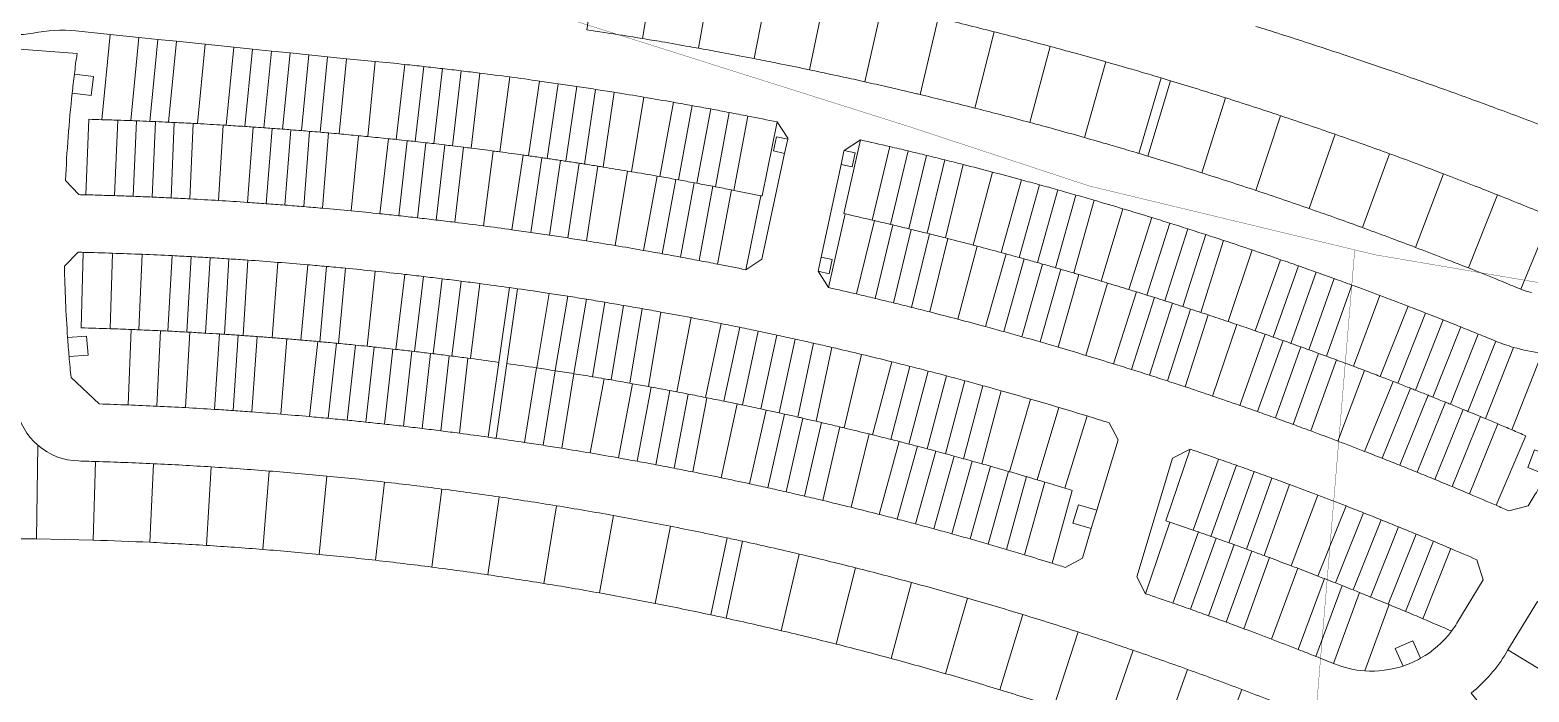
# Model space of a CAD drawing. Header units: centimetres. Extents: x -6122352 to 6876996, y -1694241 to 2592194.
# Drawn here: x -4150355 to -3673755, y -224870 to -14564 of the extents above; entities that cross this region are included whole.
import ezdxf

# ---------------------------------------------------------------- set-up
doc = ezdxf.new("R2010")
doc.units = ezdxf.units.CM
doc.header["$MEASUREMENT"] = 0
for name, color, linetype, lineweight, true_color in [('23585-XR-AR-DAMAC PLOT LIMITS$0$1-End units', 7, 'Continuous', 5, 0xf8991e), ('23585-XR-AR-DAMAC PLOT LIMITS$0$1-Open Space', 7, 'Continuous', 5, 0x90cf5a), ('23585-XR-AR-DAMAC PLOT LIMITS$0$1-Utility', 7, 'Continuous', 5, 0x8db1ff)]:
    doc.layers.add(name, color=color, linetype=linetype, lineweight=lineweight, true_color=true_color)
for name, color, linetype, lineweight in [('23585-XR-AR-DAMAC PLOT LIMITS$0$1-LV3', 231, 'Continuous', 5), ('23585-XR-AR-DAMAC PLOT LIMITS$0$1-Mid units', 41, 'Continuous', 5), ('A-ANNO-TEXT', 3, 'Continuous', 25)]:
    doc.layers.add(name, color=color, linetype=linetype, lineweight=lineweight)
doc.layers.add('23585-XR-AR-DAMAC PLOT LIMITS$0$D-Phase New', color=7, linetype='Continuous', true_color=0x000080)
doc.layers.add('@MI-REF LAYER', color=7, linetype='Continuous')

# ---------------------------------------------------------------- blocks, each defined once
blk = doc.blocks.new('23585-XR-AR-DAMAC PLOT LIMITS')
at = {"layer": '23585-XR-AR-DAMAC PLOT LIMITS$0$1-End units', "color": 251, "true_color": 0x636466}
for points in [[(497397.1, 2769784.86, 0.000978), (497392.71, 2769782.86, 0.000877), (497388.77, 2769781.05), (497378.12, 2769802.95, 0.043048), (497385.61, 2769808.49)], [(497356.32, 2769765.46, 0.001087), (497351.53, 2769763.06, 0.000768), (497348.15, 2769761.35), (497337.28, 2769782.75, -0.001902), (497345.83, 2769787.05)], [(497411.35, 2769764.96, 0.001891), (497403.02, 2769761.18), (497392.71, 2769782.86, -0.000978), (497397.1, 2769784.86, -0.000986), (497401.53, 2769786.86)], [(497348.15, 2769761.35, 0.001172), (497343, 2769758.72, 0.000683), (497340, 2769757.18), (497328.77, 2769778.39, -0.001902), (497337.28, 2769782.75)], [(497318.79, 2769745.95, 0.001257), (497313.34, 2769742.98, 0.000598), (497310.76, 2769741.56), (497299.17, 2769762.58, -0.001902), (497307.56, 2769767.16)], [(497370.51, 2769745.71, 0.001892), (497362.32, 2769741.63), (497351.53, 2769763.06, -0.001087), (497356.32, 2769765.46, -0.000877), (497360.2, 2769767.39)], [(497310.76, 2769741.56, 0.001342), (497304.97, 2769738.35, 0.000513), (497302.76, 2769737.11), (497290.81, 2769757.93, -0.001902), (497299.17, 2769762.58)], [(497362.32, 2769741.63, 0.001892), (497354.17, 2769737.48), (497343, 2769758.72, -0.001172), (497348.15, 2769761.35, -0.000768), (497351.53, 2769763.06)], [(497281.95, 2769725.16, 0.001428), (497275.89, 2769721.58, 0.000427), (497274.08, 2769720.5), (497261.77, 2769741.11, -0.001902), (497270, 2769745.98)], [(497332.92, 2769726.31, 0.001892), (497324.88, 2769721.94), (497313.34, 2769742.98, -0.001257), (497318.79, 2769745.95, -0.000683), (497321.75, 2769747.55)], [(497426.06, 2769746), (497430.56, 2769730.53, -0.024292), (497431.28, 2769727.53, 0.002128), (497422.22, 2769723.45), (497411.82, 2769745.08, -0.001882), (497420, 2769748.78)], [(497274.08, 2769720.5, 0.001513), (497267.68, 2769716.66, 0.000342), (497266.24, 2769715.78), (497253.58, 2769736.17, -0.001902), (497261.77, 2769741.11)], [(497324.88, 2769721.94, 0.001892), (497316.88, 2769717.51), (497304.97, 2769738.35, -0.001342), (497310.76, 2769741.56, -0.000598), (497313.34, 2769742.98)], [(497296.04, 2769705.6, 0.001892), (497288.16, 2769700.95), (497275.89, 2769721.58, -0.001428), (497281.95, 2769725.16, -0.000513), (497284.13, 2769726.44)], [(497389.7, 2769708.01, 0.00148), (497383.52, 2769704.93, 0.00048), (497381.51, 2769703.93), (497370.72, 2769725.36, -0.002012), (497379.3, 2769729.64)], [(497245.85, 2769703.13, 0.001598), (497239.2, 2769698.88), (497238.14, 2769698.2), (497225.13, 2769718.37, -0.001901), (497233.19, 2769723.52)], [(497288.16, 2769700.95, 0.001892), (497280.31, 2769696.25), (497267.68, 2769716.66, -0.001513), (497274.08, 2769720.5, -0.000427), (497275.89, 2769721.58)], [(497381.51, 2769703.93, 0.001575), (497374.96, 2769700.6, 0.000385), (497373.36, 2769699.78), (497362.17, 2769721.02, -0.002012), (497370.72, 2769725.36)], [(497238.14, 2769698.2, 0.001683), (497231.17, 2769693.68), (497230.46, 2769693.21), (497217.11, 2769713.16, -0.001902), (497225.13, 2769718.37)], [(497421.94, 2769698.64, -0.078288), (497413.81, 2769693.04), (497413.49, 2769692.89), (497402.51, 2769714.24, -0.000804), (497405.9, 2769715.86, -0.001285), (497411.33, 2769718.41), (497411.69, 2769718.58)], [(497352.12, 2769688.6), (497345.27, 2769684.87), (497344.09, 2769684.23), (497332.52, 2769705.26, -0.002012), (497340.94, 2769709.84)], [(497402.69, 2769687.65, 0.002002), (497394.49, 2769683.59), (497383.52, 2769704.93, -0.00148), (497389.7, 2769708.01, -0.00048), (497391.71, 2769709)], [(497259.9, 2769683.62, 0.001892), (497252.19, 2769678.7), (497239.2, 2769698.88, -0.001598), (497245.85, 2769703.13, -0.000342), (497247.27, 2769704.03)], [(497394.49, 2769683.59, 0.002056), (497386.1, 2769679.35), (497374.96, 2769700.6, -0.001575), (497381.51, 2769703.93, -0.00048), (497383.52, 2769704.93)], [(497210.52, 2769679.86, 0.001768), (497203.33, 2769674.91), (497202.98, 2769674.67), (497189.29, 2769694.39, -0.001047), (497197.17, 2769699.81)], [(497252.19, 2769678.7, 0.001892), (497244.51, 2769673.72), (497231.17, 2769693.68, -0.001683), (497238.14, 2769698.2), (497239.2, 2769698.88)], [(497314.75, 2769667.54, 0.001434), (497308.99, 2769664.13, 0.000529), (497306.87, 2769662.86), (497294.55, 2769683.46, -0.001963), (497302.59, 2769688.23)], [(497353.7, 2769689.45, 0.000385), (497352.12, 2769688.6), (497345.27, 2769684.87), (497356.81, 2769663.83, -0.002002), (497364.85, 2769668.2)], [(497306.87, 2769662.86, 0.000757), (497303.85, 2769661.05, 0.001207), (497299.03, 2769658.13), (497286.54, 2769678.62, -0.001963), (497294.55, 2769683.46)], [(497167.21, 2769678.69), (497181.31, 2769659.28), (497180.97, 2769659.03, 0.001767), (497173.93, 2769653.87), (497159.49, 2769673.04, -0.001899), (497167.2, 2769678.69)], [(497224.55, 2769660.39), (497211.22, 2769680.34), (497210.52, 2769679.86, 0.001768), (497203.33, 2769674.91), (497217.02, 2769655.19, -0.00282)], [(497299.03, 2769658.13), (497298.72, 2769657.94, 0.001285), (497293.6, 2769654.8, 0.000605), (497291.2, 2769653.31), (497278.24, 2769673.51, -0.002047), (497286.54, 2769678.62)], [(497329.59, 2769648.42, 0.002002), (497321.7, 2769643.77), (497308.99, 2769664.13, -0.001434), (497314.75, 2769667.54, -0.000527), (497316.88, 2769668.79)], [(497154.76, 2769639.43), (497154.09, 2769638.91, 0.001683), (497147.53, 2769633.83), (497132.76, 2769652.75, -0.001902), (497140.32, 2769658.6)], [(497195.08, 2769639.62), (497195.07, 2769639.61, 0.00189), (497187.7, 2769634.21), (497173.25, 2769653.37), (497173.93, 2769653.87, -0.001767), (497180.97, 2769659.03)], [(497147.53, 2769633.83), (497146.53, 2769633.05, 0.001597), (497140.34, 2769628.17), (497125.25, 2769646.84, -0.001902), (497132.76, 2769652.75)], [(497260.9, 2769633.87), (497260.01, 2769633.27, 0.001743), (497253.26, 2769628.74), (497239.78, 2769648.6, -0.002062), (497247.94, 2769654.07)], [(497253.26, 2769628.74, 0.000317), (497252.03, 2769627.92, 0.001286), (497247.07, 2769624.54, 0.000367), (497245.66, 2769623.57), (497231.76, 2769643.14, -0.002035), (497239.78, 2769648.6)], [(497168.54, 2769619.75, 0.001892), (497161.31, 2769614.14), (497146.53, 2769633.05), (497147.53, 2769633.83, -0.001683), (497154.09, 2769638.91)], [(497280.98, 2769618.35, 0.002012), (497273.31, 2769613.29), (497260.01, 2769633.27), (497260.9, 2769633.87, -0.001286), (497265.91, 2769637.17, -0.000605), (497268.27, 2769638.72)], [(497121.67, 2769613.08, 0.000343), (497120.37, 2769612.01, 0.001512), (497114.63, 2769607.23), (497099.23, 2769625.64, -0.001902), (497106.58, 2769631.75)], [(497161.31, 2769614.14, 0.001892), (497154.13, 2769608.48), (497139.01, 2769627.12, -0.000343), (497140.34, 2769628.17, -0.001597), (497146.53, 2769633.05)], [(497273.31, 2769613.29, 0.002006), (497265.69, 2769608.18), (497252.03, 2769627.92, -0.000317), (497253.26, 2769628.74, -0.001743), (497260.01, 2769633.27)], [(497114.63, 2769607.23, 0.000428), (497113.02, 2769605.88, 0.001427), (497107.64, 2769601.33), (497091.92, 2769619.47, -0.001902), (497099.23, 2769625.64)], [(497216.3, 2769602.73, 0.001188), (497211.84, 2769599.44, 0.00079), (497208.87, 2769597.24), (497194.52, 2769616.48, -0.002058), (497202.41, 2769622.31)], [(497135.48, 2769593.36, 0.001892), (497128.46, 2769587.5), (497113.02, 2769605.88, -0.000428), (497114.63, 2769607.23, -0.001512), (497120.37, 2769612.01)], [(497208.87, 2769597.24, 0.000495), (497207.02, 2769595.86, 0.001285), (497202.23, 2769592.25), (497201.5, 2769591.7), (497186.7, 2769610.59, -0.002056), (497194.52, 2769616.48)], [(497245.96, 2769594.52, 0.002006), (497238.49, 2769589.19), (497224.6, 2769608.76, -0.000373), (497226.01, 2769609.78, -0.001285), (497230.9, 2769613.26, -0.000367), (497232.3, 2769614.25)], [(497238.49, 2769589.19, 0.002012), (497231.05, 2769583.79), (497216.67, 2769603, -0.001188), (497221.15, 2769606.27, -0.000913), (497224.6, 2769608.76)], [(497089.51, 2769585.61, 0.000513), (497087.61, 2769583.94, 0.001342), (497082.67, 2769579.53), (497066.64, 2769597.39, -0.001902), (497073.78, 2769603.75)], [(497128.46, 2769587.5, 0.001892), (497121.47, 2769581.59), (497105.71, 2769599.69, -0.000513), (497107.64, 2769601.33, -0.001427), (497113.02, 2769605.88)], [(497082.67, 2769579.53, 0.000598), (497080.48, 2769577.55, 0.001257), (497075.88, 2769573.39), (497059.86, 2769591.25, -0.00182), (497066.64, 2769597.39)], [(497173.14, 2769569.51, 0.002053), (497165.7, 2769563.45), (497165.69, 2769563.47), (497150.48, 2769582.01, -0.002129), (497158.34, 2769588.41), (497173.06, 2769569.6)], [(497211.84, 2769569.41, 0.002002), (497204.59, 2769563.82), (497190.21, 2769583.03, -0.000478), (497191.97, 2769584.4, -0.001285), (497196.72, 2769588.06), (497197.45, 2769588.62)], [(497103.37, 2769565.83, 0.001892), (497096.55, 2769559.73), (497080.48, 2769577.55, -0.000598), (497082.67, 2769579.53, -0.001342), (497087.61, 2769583.94)], [(497163.73, 2769561.83, 0.001943), (497156.76, 2769556.04), (497141.16, 2769574.27, -0.002008), (497148.51, 2769580.39), (497163.72, 2769561.85)], [(497204.59, 2769563.82, 0.002002), (497197.39, 2769558.17), (497182.51, 2769577, -0.001288), (497187.23, 2769580.71, -0.000808), (497190.21, 2769583.03)], [(497096.55, 2769559.73, 0.001892), (497089.78, 2769553.58), (497073.4, 2769571.12, -0.000683), (497075.88, 2769573.39, -0.001257), (497080.48, 2769577.55)], [(497188.02, 2769550.68, 0.002), (497180.93, 2769544.9), (497165.7, 2769563.45, -0.002053), (497173.14, 2769569.51)], [(497049.62, 2769548.76), (497048.95, 2769548.11, 0.001667), (497043.06, 2769542.37), (497026.12, 2769561.24), (497032.96, 2769567.32)], [(497043.06, 2769542.37), (497042.1, 2769541.43, 0.001216), (497037.83, 2769537.21, 0.000368), (497036.54, 2769535.93), (497019.29, 2769555.16), (497026.12, 2769561.24)], [(497178.96, 2769543.28, 0.00201), (497171.89, 2769537.4), (497156.08, 2769555.47), (497156.76, 2769556.04, -0.001943), (497163.73, 2769561.83)], [(497072.24, 2769537.2, 0.001892), (497065.64, 2769530.86), (497048.95, 2769548.11), (497049.62, 2769548.76, -0.001217), (497053.95, 2769552.92, -0.000534), (497055.86, 2769554.74)], [(497138.53, 2769540.43), (497137.86, 2769539.85, 0.001285), (497133.36, 2769535.89, 0.000467), (497131.72, 2769534.44), (497115.79, 2769552.39, -0.001994), (497122.92, 2769558.67)], [(497131.72, 2769534.44, 0.000818), (497128.87, 2769531.9, 0.001152), (497124.87, 2769528.31), (497108.7, 2769546.05, -0.001997), (497115.79, 2769552.39)], [(497028.06, 2769527.42, 0.000845), (497025.14, 2769524.44, 0.001015), (497021.65, 2769520.86), (497003.48, 2769541.1), (497010.32, 2769547.19)], [(497065.64, 2769530.86, 0.001892), (497059.08, 2769524.47), (497042.1, 2769541.43), (497043.06, 2769542.37, -0.001667), (497048.95, 2769548.11)], [(497116, 2769520.23, 0.000963), (497112.7, 2769517.18, 0.001007), (497109.26, 2769513.97), (497092.87, 2769531.5, -0.001995), (497099.83, 2769537.97)], [(497109.26, 2769513.97, 0.001024), (497105.78, 2769510.7, 0.000951), (497102.55, 2769507.65), (497085.84, 2769524.88, -0.002026), (497092.87, 2769531.5)], [(497042.13, 2769507.49, 0.000651), (497039.93, 2769505.23, 0.001241), (497035.75, 2769500.92), (497018.76, 2769517.88, -0.00084), (497021.65, 2769520.86, -0.001015), (497025.14, 2769524.44)], [(497135.77, 2769505.79, 0.002007), (497129.02, 2769499.58), (497112.7, 2769517.18, -0.000963), (497116, 2769520.23, -0.001152), (497119.96, 2769523.86)], [(497129.02, 2769499.58, 0.002003), (497122.33, 2769493.32), (497105.78, 2769510.7, -0.001024), (497109.26, 2769513.97, -0.001007), (497112.7, 2769517.18)], [(497085.32, 2769490.94, 0.000508), (497083.64, 2769489.27, 0.001464), (497078.81, 2769484.44), (497061.79, 2769501.36, -0.002023), (497068.61, 2769508.17)], [(497113.64, 2769485.05, 0.002002), (497107.07, 2769478.67), (497090.29, 2769495.83, -0.001078), (497093.9, 2769499.34, -0.000951), (497097.09, 2769502.43)], [(497078.81, 2769484.44, 0.000538), (497077.04, 2769482.66, 0.001427), (497072.37, 2769477.91), (497055.22, 2769494.7, -0.001965), (497061.79, 2769501.36)], [(497072.37, 2769477.91, 0.001966), (497065.98, 2769471.33), (497048.69, 2769487.98, -0.001966), (497055.22, 2769494.7)], [(497107.07, 2769478.67, 0.002), (497100.56, 2769472.25), (497083.64, 2769489.27, -0.000508), (497085.32, 2769490.94, -0.001285), (497089.6, 2769495.15), (497090.29, 2769495.83)], [(497100.56, 2769472.25, 0.002002), (497094.1, 2769465.78), (497077.04, 2769482.66, -0.000538), (497078.81, 2769484.44, -0.001464), (497083.64, 2769489.27)]]:
    blk.add_lwpolyline(points, format="xyb", close=True, dxfattribs=at)
at = {"layer": '23585-XR-AR-DAMAC PLOT LIMITS$0$1-LV3', "color": 251, "true_color": 0x636466}
for points in [[(497366.07, 2769817.16, -0.008189), (497365.01, 2769816.64, 0.001228), (497359.34, 2769813.97, 0.001793), (497351.09, 2769810.02), (497349.82, 2769809.4), (497338.92, 2769831.9), (497340.21, 2769832.52, -0.003252), (497355.49, 2769839.79)], [(497349.82, 2769809.4, 0.001517), (497342.87, 2769806, 0.001793), (497334.67, 2769801.93), (497333.68, 2769801.43), (497322.46, 2769823.77), (497323.47, 2769824.28, -0.001793), (497331.82, 2769828.43, -0.001517), (497338.92, 2769831.9)], [(497333.68, 2769801.43, 0.001576), (497326.51, 2769797.8, 0.001793), (497318.37, 2769793.61), (497317.66, 2769793.24), (497306.12, 2769815.42), (497306.85, 2769815.8, -0.001793), (497315.14, 2769820.07, -0.001576), (497322.46, 2769823.77)], [(497317.66, 2769793.24, 0.001635), (497310.27, 2769789.37, 0.001793), (497302.19, 2769785.06), (497301.75, 2769784.82), (497289.9, 2769806.83), (497290.35, 2769807.08, -0.001793), (497298.59, 2769811.47, -0.001635), (497306.12, 2769815.42)], [(497301.75, 2769784.82, 0.001693), (497294.15, 2769780.7, 0.001793), (497286.14, 2769776.28), (497285.96, 2769776.18), (497273.8, 2769798.02), (497273.98, 2769798.13, -0.001793), (497282.15, 2769802.63, -0.001693), (497289.9, 2769806.83)], [(497285.96, 2769776.18, 0.001752), (497278.16, 2769771.8, 0.001776), (497270.29, 2769767.31), (497257.82, 2769788.98, -0.001776), (497265.85, 2769793.56, -0.001752), (497273.8, 2769798.02)], [(497270.29, 2769767.31, 0.001811), (497262.3, 2769762.68, 0.001717), (497254.75, 2769758.23), (497241.98, 2769779.72, -0.001717), (497249.68, 2769784.26, -0.001811), (497257.82, 2769788.98)], [(497252.17, 2769756.69, 0.001229), (497246.57, 2769753.32, 0.000588), (497244, 2769751.77, 0.000873), (497236.79, 2769747.35), (497223.69, 2769768.65, -0.000875), (497231, 2769773.12, -0.000592), (497233.64, 2769774.72, -0.001228), (497239.35, 2769778.15)], [(497236.79, 2769747.35), (497236.2, 2769746.99, 0.001793), (497228.43, 2769742.15, 0.0016), (497221.53, 2769737.79), (497208.11, 2769758.89, -0.0016), (497215.15, 2769763.33, -0.001798), (497223.08, 2769768.27), (497223.69, 2769768.65)], [(497221.53, 2769737.79), (497220.7, 2769737.26, 0.001793), (497213, 2769732.32, 0.001541), (497206.41, 2769728.02), (497192.7, 2769748.92, -0.001541), (497199.41, 2769753.3, -0.001793), (497207.26, 2769758.34), (497208.11, 2769758.89)], [(497206.41, 2769728.02), (497205.34, 2769727.32, 0.001793), (497197.71, 2769722.26, 0.001482), (497191.44, 2769718.04), (497177.42, 2769738.74, -0.001482), (497183.82, 2769743.05, -0.001793), (497191.6, 2769748.2), (497192.7, 2769748.92)], [(497473.33, 2769738.52, -0.076887), (497476.1, 2769717.3), (497450.05, 2769718.85, 0.085073), (497448.13, 2769735.64), (497447.82, 2769736.71), (497471.83, 2769743.69)], [(497191.44, 2769718.04, 0.000311), (497190.12, 2769717.15, 0.001793), (497182.57, 2769711.99, 0.000847), (497176.6, 2769707.84), (497162.32, 2769728.36, -0.000849), (497168.37, 2769732.56, -0.001797), (497176.08, 2769737.84, -0.000311), (497177.42, 2769738.74)], [(497176.6, 2769707.84, 0.00022), (497175.05, 2769706.77, 0.001331), (497169.5, 2769702.86, 0.000463), (497167.57, 2769701.49, 0.001365), (497161.91, 2769697.44), (497147.32, 2769717.75, -0.001365), (497153.1, 2769721.87, -0.000463), (497155.06, 2769723.27, -0.001334), (497160.74, 2769727.26, -0.000222), (497162.32, 2769728.36)], [(497161.91, 2769697.44, 0.000429), (497160.13, 2769696.17, 0.001793), (497152.73, 2769690.79, 0.001306), (497147.37, 2769686.84), (497132.49, 2769706.93, -0.001306), (497137.96, 2769710.96, -0.001793), (497145.51, 2769716.44, -0.000428), (497147.32, 2769717.75)], [(497147.37, 2769686.84, 0.000487), (497145.37, 2769685.36, 0.001793), (497138.05, 2769679.87, 0.001248), (497132.97, 2769676.02), (497117.82, 2769695.91, -0.001248), (497122.99, 2769699.83, -0.001793), (497130.46, 2769705.42, -0.000487), (497132.49, 2769706.93)], [(497132.97, 2769676.02, 0.000546), (497130.76, 2769674.33, 0.001793), (497123.52, 2769668.74, 0.001189), (497118.74, 2769665.01), (497103.3, 2769684.68, -0.001189), (497108.17, 2769688.48, -0.001793), (497115.56, 2769694.18, -0.000546), (497117.82, 2769695.91)], [(497118.74, 2769665.01, 0.000605), (497116.31, 2769663.1, 0.001793), (497109.15, 2769657.41, 0.000588), (497106.81, 2769655.53, 0.000542), (497104.66, 2769653.8), (497088.94, 2769673.24, -0.000542), (497091.14, 2769675.01, -0.000588), (497093.53, 2769676.93, -0.001793), (497100.83, 2769682.73, -0.000605), (497103.3, 2769684.68)], [(497427.34, 2769651.52, 0.00409), (497411.21, 2769643.54), (497399.96, 2769665.86, -0.004092), (497416.46, 2769674.01)], [(497411.21, 2769643.54, 0.00409), (497395.2, 2769635.31), (497383.59, 2769657.43, -0.004092), (497399.96, 2769665.86)], [(497395.2, 2769635.31, 0.00409), (497379.33, 2769626.81), (497367.36, 2769648.74, -0.004092), (497383.59, 2769657.43)], [(497379.33, 2769626.81, 0.00409), (497363.61, 2769618.05), (497351.27, 2769639.79, -0.004092), (497367.36, 2769648.74)], [(497363.61, 2769618.05, 0.00409), (497348.03, 2769609.04), (497335.34, 2769630.57, -0.004092), (497351.27, 2769639.79)], [(497348.03, 2769609.04, 0.00409), (497332.6, 2769599.77), (497319.55, 2769621.1, -0.004092), (497335.34, 2769630.57)], [(497332.6, 2769599.77, 0.00409), (497317.32, 2769590.25), (497303.93, 2769611.36, -0.004092), (497319.55, 2769621.1)], [(497317.32, 2769590.25, 0.00409), (497302.2, 2769580.49), (497288.46, 2769601.38, -0.004092), (497303.93, 2769611.36)], [(497302.2, 2769580.49, 0.00409), (497287.24, 2769570.47), (497273.16, 2769591.14, -0.004092), (497288.46, 2769601.38)], [(497287.24, 2769570.47, 0.00409), (497272.45, 2769560.22), (497257.94, 2769580.58, -0.004118), (497273.16, 2769591.14)], [(497268.37, 2769557.33, 0.00409), (497253.79, 2769546.76), (497238.96, 2769566.89, -0.004092), (497253.86, 2769577.69)], [(497253.79, 2769546.76, 0.00409), (497239.39, 2769535.96), (497224.23, 2769555.84, -0.004092), (497238.96, 2769566.89)], [(497239.39, 2769535.96, 0.00409), (497225.17, 2769524.93), (497209.68, 2769544.56, -0.004092), (497224.23, 2769555.84)], [(497225.17, 2769524.93, 0.00409), (497211.13, 2769513.66), (497195.33, 2769533.04, -0.004092), (497209.68, 2769544.56)], [(497211.13, 2769513.66, 0.00409), (497197.28, 2769502.17), (497181.16, 2769521.28, -0.004093), (497195.33, 2769533.04)], [(497197.28, 2769502.17, 0.00409), (497183.62, 2769490.45), (497167.18, 2769509.3, -0.004092), (497181.16, 2769521.28)], [(497183.62, 2769490.45, 0.00409), (497170.15, 2769478.51), (497153.41, 2769497.09, -0.004093), (497167.18, 2769509.3)], [(497170.15, 2769478.51, 0.00409), (497156.88, 2769466.35), (497139.84, 2769484.65, -0.004092), (497153.41, 2769497.09)], [(497156.88, 2769466.35, 0.00409), (497143.8, 2769453.98), (497126.47, 2769471.99, -0.004092), (497139.84, 2769484.65)], [(497143.8, 2769453.98, 0.00409), (497130.94, 2769441.39), (497130.93, 2769441.39), (497113.34, 2769459.08), (497113.31, 2769459.12, -0.004092), (497126.47, 2769471.99)], [(497130.93, 2769441.39, 0.004089), (497118.28, 2769428.6), (497100.36, 2769446.03, -0.004093), (497113.31, 2769459.12), (497113.34, 2769459.08)], [(497118.28, 2769428.6), (497100.36, 2769446.03, 0.001202), (497096.6, 2769442.15, -0.172816), (497084.19, 2769435.97), (497105.83, 2769415.59)]]:
    blk.add_lwpolyline(points, format="xyb", close=True, dxfattribs=at)
blk.add_lwpolyline([(497466.8, 2769760.98), (497471.83, 2769743.69), (497447.82, 2769736.71), (497442.79, 2769753.99)], close=True, dxfattribs=at)
at = {"layer": '23585-XR-AR-DAMAC PLOT LIMITS$0$1-Mid units', "color": 251, "true_color": 0x636466}
for points in [[(497388.77, 2769781.05, 0.000339), (497387.26, 2769780.34), (497386.19, 2769779.85, 0.000638), (497383.33, 2769778.51), (497372.84, 2769800.1, 0.027747), (497378.12, 2769802.95)], [(497383.33, 2769778.51, 0.000339), (497381.82, 2769777.8, 0.000877), (497377.91, 2769775.96), (497367.41, 2769797.54, -0.00118), (497372.78, 2769800.07), (497372.84, 2769800.1)], [(497372.49, 2769773.37, 0.000339), (497370.98, 2769772.65, 0.000877), (497367.09, 2769770.76), (497356.59, 2769792.35, -0.001193), (497362, 2769794.96)], [(497377.91, 2769775.96, 0.000339), (497376.4, 2769775.24, 0.000877), (497372.49, 2769773.37), (497362, 2769794.96, -0.001193), (497367.41, 2769797.54)], [(497361.7, 2769768.13, 0.000339), (497360.2, 2769767.39, 0.000877), (497356.32, 2769765.46), (497345.83, 2769787.05, -0.001193), (497351.2, 2769789.71)], [(497367.09, 2769770.76, 0.000339), (497365.59, 2769770.03, 0.000877), (497361.7, 2769768.13), (497351.2, 2769789.71, -0.001193), (497356.59, 2769792.35)], [(497397.57, 2769758.67, 0.001241), (497392.13, 2769756.13), (497381.82, 2769777.8, -0.000339), (497383.33, 2769778.51, -0.000638), (497386.19, 2769779.85), (497387.26, 2769780.34)], [(497403.02, 2769761.18, 0.001241), (497397.57, 2769758.67), (497387.26, 2769780.34, -0.000339), (497388.77, 2769781.05, -0.000877), (497392.71, 2769782.86)], [(497334.68, 2769754.41, 0.000534), (497332.35, 2769753.19, 0.000683), (497329.37, 2769751.62), (497318.14, 2769772.83, -0.001193), (497323.45, 2769775.62)], [(497340, 2769757.18, 0.000534), (497337.67, 2769755.97, 0.000683), (497334.68, 2769754.41), (497323.45, 2769775.62, -0.001193), (497328.77, 2769778.39)], [(497386.71, 2769753.57, 0.001241), (497381.3, 2769750.98), (497370.98, 2769772.65, -0.000339), (497372.49, 2769773.37, -0.000877), (497376.4, 2769775.24)], [(497392.13, 2769756.13, 0.00124), (497386.71, 2769753.57), (497376.4, 2769775.24, -0.000339), (497377.91, 2769775.96, -0.000877), (497381.82, 2769777.8)], [(497324.07, 2769748.8, 0.000534), (497321.75, 2769747.55, 0.000683), (497318.79, 2769745.95), (497307.56, 2769767.16, -0.001193), (497312.84, 2769770.01)], [(497329.37, 2769751.62, 0.000534), (497327.04, 2769750.38, 0.000683), (497324.07, 2769748.8), (497312.84, 2769770.01, -0.001193), (497318.14, 2769772.83)], [(497375.9, 2769748.36, 0.001241), (497370.51, 2769745.71), (497360.2, 2769767.39, -0.000339), (497361.7, 2769768.13, -0.000877), (497365.59, 2769770.03)], [(497381.3, 2769750.98, 0.001241), (497375.9, 2769748.36), (497365.59, 2769770.03, -0.000339), (497367.09, 2769770.76, -0.000877), (497370.98, 2769772.65)], [(497297.54, 2769734.16, 0.000704), (497294.52, 2769732.45, 0.000513), (497292.33, 2769731.19), (497280.38, 2769752, -0.001193), (497285.59, 2769754.98)], [(497302.76, 2769737.11, 0.000704), (497299.74, 2769735.41, 0.000513), (497297.54, 2769734.16), (497285.59, 2769754.98, -0.001193), (497290.81, 2769757.93)], [(497348.84, 2769734.73, 0.001241), (497343.52, 2769731.95), (497332.35, 2769753.19, -0.000534), (497334.68, 2769754.41, -0.000683), (497337.67, 2769755.97)], [(497354.17, 2769737.48, 0.001241), (497348.84, 2769734.73), (497337.67, 2769755.97, -0.000534), (497340, 2769757.18, -0.000683), (497343, 2769758.72)], [(497292.33, 2769731.19, 0.000704), (497289.32, 2769729.46, 0.000513), (497287.13, 2769728.19), (497275.18, 2769749, -0.001193), (497280.38, 2769752)], [(497338.21, 2769729.14, 0.001241), (497332.92, 2769726.31), (497321.75, 2769747.55, -0.000534), (497324.07, 2769748.8, -0.000683), (497327.04, 2769750.38)], [(497343.52, 2769731.95, 0.00124), (497338.21, 2769729.14), (497327.04, 2769750.38, -0.000534), (497329.37, 2769751.62, -0.000683), (497332.35, 2769753.19)], [(497287.13, 2769728.19, 0.000704), (497284.13, 2769726.44, 0.000513), (497281.95, 2769725.16), (497270, 2769745.98, -0.001193), (497275.18, 2769749)], [(497416.77, 2769720.95, 0.0012), (497411.69, 2769718.58), (497411.33, 2769718.41), (497400.93, 2769740.04, -0.00126), (497406.37, 2769742.58)], [(497422.22, 2769723.45, 0.001286), (497416.77, 2769720.95), (497406.37, 2769742.58, -0.00126), (497411.82, 2769745.08)], [(497266.24, 2769715.78, 0.000874), (497262.56, 2769713.54, 0.000342), (497261.12, 2769712.65), (497248.46, 2769733.05, -0.001193), (497253.58, 2769736.17)], [(497316.88, 2769717.51, 0.001241), (497311.65, 2769714.57), (497299.74, 2769735.41, -0.000704), (497302.76, 2769737.11, -0.000513), (497304.97, 2769738.35)], [(497405.9, 2769715.86, 0.000804), (497402.51, 2769714.24, 0.000481), (497400.49, 2769713.27), (497390.09, 2769734.9, -0.00126), (497395.5, 2769737.48)], [(497411.33, 2769718.41, 0.001285), (497405.9, 2769715.86), (497395.5, 2769737.48, -0.00126), (497400.93, 2769740.04)], [(497261.12, 2769712.65, 0.000874), (497257.45, 2769710.39, 0.000342), (497256.01, 2769709.5), (497243.35, 2769729.9, -0.001193), (497248.46, 2769733.05)], [(497306.43, 2769711.61, 0.00124), (497301.23, 2769708.62), (497289.32, 2769729.46, -0.000704), (497292.33, 2769731.19, -0.000513), (497294.52, 2769732.45)], [(497311.65, 2769714.57, 0.001241), (497306.43, 2769711.61), (497294.52, 2769732.45, -0.000704), (497297.54, 2769734.16, -0.000513), (497299.74, 2769735.41)], [(497395.09, 2769710.65, 0.000683), (497392.23, 2769709.25), (497391.71, 2769709, 0.00048), (497389.7, 2769708.01), (497379.3, 2769729.64, -0.00126), (497384.68, 2769732.28)], [(497400.49, 2769713.27, 0.000683), (497397.62, 2769711.88), (497397.11, 2769711.64, 0.000481), (497395.09, 2769710.65), (497384.68, 2769732.28, -0.00126), (497390.09, 2769734.9)], [(497250.92, 2769706.33, 0.000874), (497247.27, 2769704.03, 0.000342), (497245.85, 2769703.13), (497233.19, 2769723.52, -0.001193), (497238.26, 2769726.72)], [(497256.01, 2769709.5, 0.000874), (497252.35, 2769707.22, 0.000342), (497250.92, 2769706.33), (497238.26, 2769726.72, -0.001193), (497243.35, 2769729.9)], [(497301.23, 2769708.62, 0.001241), (497296.04, 2769705.6), (497284.13, 2769726.44, -0.000704), (497287.13, 2769728.19, -0.000513), (497289.32, 2769729.46)], [(497368.02, 2769697.03, 0.0009), (497364.3, 2769695.08, 0.000385), (497362.71, 2769694.25), (497351.53, 2769715.48, -0.00126), (497356.84, 2769718.26)], [(497373.36, 2769699.78, 0.0009), (497369.62, 2769697.86, 0.000385), (497368.02, 2769697.03), (497356.84, 2769718.26, -0.00126), (497362.17, 2769721.02)], [(497230.46, 2769693.21, 0.001044), (497226.16, 2769690.38), (497225.45, 2769689.91), (497212.1, 2769709.86, -0.001193), (497217.11, 2769713.16)], [(497275.18, 2769693.13, 0.001241), (497270.07, 2769689.98), (497257.45, 2769710.39, -0.000874), (497261.12, 2769712.65, -0.000342), (497262.56, 2769713.54)], [(497280.31, 2769696.25, 0.001241), (497275.18, 2769693.13), (497262.56, 2769713.54, -0.000874), (497266.24, 2769715.78, -0.000342), (497267.68, 2769716.66)], [(497357.41, 2769691.44, 0.0009), (497353.7, 2769689.45, 0.000385), (497352.12, 2769688.6), (497340.94, 2769709.84, -0.00126), (497346.23, 2769712.67)], [(497362.71, 2769694.25, 0.0009), (497358.99, 2769692.28, 0.000385), (497357.41, 2769691.44), (497346.23, 2769712.67, -0.00126), (497351.53, 2769715.48)], [(497413.49, 2769692.89, 0.001313), (497408.08, 2769690.28), (497397.11, 2769711.64), (497397.62, 2769711.88, -0.000683), (497400.49, 2769713.27, -0.000481), (497402.51, 2769714.24)], [(497225.45, 2769689.91, 0.001044), (497221.16, 2769687.06), (497220.46, 2769686.58), (497207.11, 2769706.53, -0.001193), (497212.1, 2769709.86)], [(497264.98, 2769686.81, 0.001241), (497259.9, 2769683.62), (497247.27, 2769704.03, -0.000874), (497250.92, 2769706.33, -0.000342), (497252.35, 2769707.22)], [(497270.07, 2769689.98, 0.001241), (497264.98, 2769686.81), (497252.35, 2769707.22, -0.000874), (497256.01, 2769709.5, -0.000342), (497257.45, 2769710.39)], [(497408.08, 2769690.28, 0.001313), (497402.69, 2769687.65), (497391.71, 2769709), (497392.23, 2769709.25, -0.000683), (497395.09, 2769710.65, -0.000481), (497397.11, 2769711.64)], [(497215.48, 2769683.24, 0.001044), (497211.22, 2769680.34), (497210.52, 2769679.86), (497197.17, 2769699.81, -0.001193), (497202.13, 2769703.18)], [(497220.46, 2769686.58, 0.001044), (497216.18, 2769683.71), (497215.48, 2769683.24), (497202.13, 2769703.18, -0.001193), (497207.11, 2769706.53)], [(497380.77, 2769676.6, 0.001312), (497375.45, 2769673.83), (497364.3, 2769695.08, -0.0009), (497368.02, 2769697.03, -0.000385), (497369.62, 2769697.86)], [(497386.1, 2769679.35, 0.001312), (497380.77, 2769676.6), (497369.62, 2769697.86, -0.0009), (497373.36, 2769699.78, -0.000385), (497374.96, 2769700.6)], [(497244.51, 2769673.72, 0.001241), (497239.49, 2769670.42), (497226.16, 2769690.38, -0.001044), (497230.46, 2769693.21), (497231.17, 2769693.68)], [(497375.45, 2769673.83, 0.001312), (497370.14, 2769671.03), (497358.99, 2769692.28, -0.0009), (497362.71, 2769694.25, -0.000385), (497364.3, 2769695.08)], [(497239.49, 2769670.42, 0.00124), (497234.5, 2769667.1), (497221.16, 2769687.06, -0.001044), (497225.45, 2769689.91), (497226.16, 2769690.38)], [(497370.14, 2769671.03, 0.001313), (497364.85, 2769668.2), (497353.7, 2769689.45, -0.0009), (497357.41, 2769691.44, -0.000385), (497358.99, 2769692.28)], [(497229.52, 2769663.76, 0.001241), (497224.55, 2769660.39), (497211.22, 2769680.34, -0.001044), (497215.48, 2769683.24), (497216.18, 2769683.71)], [(497234.5, 2769667.1, 0.00124), (497229.52, 2769663.76), (497216.18, 2769683.71, -0.001044), (497220.46, 2769686.58), (497221.16, 2769687.06)], [(497169.11, 2769650.3), (497168.43, 2769649.79, 0.001044), (497164.31, 2769646.7), (497149.87, 2769665.87, -0.001193), (497154.67, 2769669.47)], [(497173.93, 2769653.87), (497173.25, 2769653.37, 0.001044), (497169.11, 2769650.3), (497154.67, 2769669.47, -0.001193), (497159.49, 2769673.04)], [(497286.11, 2769650.14, 0.00068), (497283.42, 2769648.44, 0.000605), (497281.04, 2769646.93), (497268.07, 2769667.13, -0.00126), (497273.15, 2769670.33)], [(497291.2, 2769653.31, 0.000681), (497288.5, 2769651.63, 0.000605), (497286.11, 2769650.14), (497273.15, 2769670.33, -0.00126), (497278.24, 2769673.51)], [(497164.31, 2769646.7), (497163.63, 2769646.19, 0.001044), (497159.53, 2769643.08), (497145.09, 2769662.25, -0.001193), (497149.87, 2769665.87)], [(497281.04, 2769646.93, 0.00068), (497278.36, 2769645.23, 0.000605), (497275.98, 2769643.71), (497263.01, 2769663.9, -0.00126), (497268.07, 2769667.13)], [(497159.53, 2769643.08), (497158.85, 2769642.56, 0.001044), (497154.76, 2769639.43), (497140.32, 2769658.6, -0.001193), (497145.09, 2769662.25)], [(497270.94, 2769640.45, 0.000681), (497268.27, 2769638.72, 0.000605), (497265.91, 2769637.17), (497252.95, 2769657.37, -0.00126), (497257.97, 2769660.65)], [(497275.98, 2769643.71, 0.000681), (497273.31, 2769641.99, 0.000605), (497270.94, 2769640.45), (497257.97, 2769660.65, -0.00126), (497263.01, 2769663.9)], [(497316.55, 2769640.68, 0.001313), (497311.42, 2769637.57), (497298.72, 2769657.94), (497299.03, 2769658.13, -0.001207), (497303.85, 2769661.05)], [(497321.7, 2769643.77, 0.001313), (497316.55, 2769640.68), (497303.85, 2769661.05, -0.000757), (497306.87, 2769662.86, -0.000529), (497308.99, 2769664.13)], [(497265.91, 2769637.17, 0.001286), (497260.9, 2769633.87), (497247.94, 2769654.07, -0.00126), (497252.95, 2769657.37)], [(497306.31, 2769634.44, 0.001312), (497301.21, 2769631.27), (497288.5, 2769651.63, -0.000681), (497291.2, 2769653.31, -0.000605), (497293.6, 2769654.8)], [(497311.42, 2769637.57, 0.001312), (497306.31, 2769634.44), (497293.6, 2769654.8, -0.001285), (497298.72, 2769657.94)], [(497187.7, 2769634.21, 0.001241), (497182.89, 2769630.63), (497168.43, 2769649.79), (497169.11, 2769650.3, -0.001044), (497173.25, 2769653.37)], [(497301.21, 2769631.27, 0.001312), (497296.13, 2769628.08), (497283.42, 2769648.44, -0.00068), (497286.11, 2769650.14, -0.000605), (497288.5, 2769651.63)], [(497140.34, 2769628.17, 0.000343), (497139.01, 2769627.12, 0.000874), (497135.64, 2769624.43), (497120.55, 2769643.1, -0.001193), (497125.25, 2769646.84)], [(497178.09, 2769627.03, 0.001241), (497173.31, 2769623.4), (497158.85, 2769642.56), (497159.53, 2769643.08, -0.001044), (497163.63, 2769646.19)], [(497182.89, 2769630.63, 0.00124), (497178.09, 2769627.03), (497163.63, 2769646.19), (497164.31, 2769646.7, -0.001044), (497168.43, 2769649.79)], [(497291.06, 2769624.87, 0.001313), (497286.01, 2769621.62), (497273.31, 2769641.99, -0.000681), (497275.98, 2769643.71, -0.000605), (497278.36, 2769645.23)], [(497296.13, 2769628.08, 0.001312), (497291.06, 2769624.87), (497278.36, 2769645.23, -0.00068), (497281.04, 2769646.93, -0.000605), (497283.42, 2769648.44)], [(497135.64, 2769624.43, 0.000343), (497134.32, 2769623.38, 0.000874), (497130.97, 2769620.67), (497115.88, 2769639.34, -0.001193), (497120.55, 2769643.1)], [(497173.31, 2769623.4, 0.00124), (497168.54, 2769619.75), (497154.09, 2769638.91), (497154.76, 2769639.43, -0.001044), (497158.85, 2769642.56)], [(497245.66, 2769623.57, 0.000918), (497242.13, 2769621.14, 0.000367), (497240.72, 2769620.16), (497226.83, 2769639.73, -0.00126), (497231.76, 2769643.14)], [(497286.01, 2769621.62, 0.001313), (497280.98, 2769618.35), (497268.27, 2769638.72, -0.000681), (497270.94, 2769640.45, -0.000605), (497273.31, 2769641.99)], [(497130.97, 2769620.67, 0.000343), (497129.65, 2769619.61, 0.000874), (497126.31, 2769616.89), (497111.22, 2769635.55, -0.001193), (497115.88, 2769639.34)], [(497235.8, 2769616.72, 0.000918), (497232.3, 2769614.25, 0.000367), (497230.9, 2769613.26), (497217.01, 2769632.84, -0.00126), (497221.91, 2769636.3)], [(497240.72, 2769620.16, 0.000918), (497237.2, 2769617.71, 0.000367), (497235.8, 2769616.72), (497221.91, 2769636.3, -0.00126), (497226.83, 2769639.73)], [(497126.31, 2769616.89, 0.000343), (497125, 2769615.82, 0.000874), (497121.67, 2769613.08), (497106.58, 2769631.75, -0.001193), (497111.22, 2769635.55)], [(497230.9, 2769613.26, 0.001285), (497226.01, 2769609.78), (497212.12, 2769629.35, -0.00126), (497217.01, 2769632.84)], [(497154.13, 2769608.48, 0.00124), (497149.44, 2769604.73), (497134.32, 2769623.38, -0.000343), (497135.64, 2769624.43, -0.000874), (497139.01, 2769627.12)], [(497226.01, 2769609.78, 0.000373), (497224.6, 2769608.76, 0.000913), (497221.15, 2769606.27), (497207.26, 2769625.84, -0.00126), (497212.12, 2769629.35)], [(497265.69, 2769608.18, 0.001312), (497260.73, 2769604.8), (497247.07, 2769624.54, -0.001286), (497252.03, 2769627.92)], [(497149.44, 2769604.73, 0.001241), (497144.77, 2769600.97), (497129.65, 2769619.61, -0.000343), (497130.97, 2769620.67, -0.000874), (497134.32, 2769623.38)], [(497221.15, 2769606.27, 0.001188), (497216.67, 2769603), (497216.3, 2769602.73), (497202.41, 2769622.31, -0.00126), (497207.26, 2769625.84)], [(497260.73, 2769604.8, 0.001312), (497255.79, 2769601.4), (497242.13, 2769621.14, -0.000918), (497245.66, 2769623.57, -0.000367), (497247.07, 2769624.54)], [(497107.64, 2769601.33, 0.000513), (497105.71, 2769599.69, 0.000703), (497103.08, 2769597.44), (497087.36, 2769615.57, -0.001193), (497091.92, 2769619.47)], [(497144.77, 2769600.97, 0.00124), (497140.12, 2769597.18), (497125, 2769615.82, -0.000343), (497126.31, 2769616.89, -0.000874), (497129.65, 2769619.61)], [(497250.86, 2769597.97, 0.001312), (497245.96, 2769594.52), (497232.3, 2769614.25, -0.000918), (497235.8, 2769616.72, -0.000367), (497237.2, 2769617.71)], [(497255.79, 2769601.4, 0.001312), (497250.86, 2769597.97), (497237.2, 2769617.71, -0.000918), (497240.72, 2769620.16, -0.000367), (497242.13, 2769621.14)], [(497103.08, 2769597.44, 0.000513), (497101.16, 2769595.79, 0.000703), (497098.53, 2769593.52), (497082.81, 2769611.65, -0.001193), (497087.36, 2769615.57)], [(497140.12, 2769597.18, 0.001241), (497135.48, 2769593.36), (497120.37, 2769612.01, -0.000343), (497121.67, 2769613.08, -0.000874), (497125, 2769615.82)], [(497094.01, 2769589.58, 0.000513), (497092.11, 2769587.91, 0.000703), (497089.51, 2769585.61), (497073.78, 2769603.75, -0.001193), (497078.29, 2769607.71)], [(497098.53, 2769593.52, 0.000513), (497096.62, 2769591.86, 0.000703), (497094.01, 2769589.58), (497078.29, 2769607.71, -0.001193), (497082.81, 2769611.65)], [(497201.5, 2769591.7, 0.001088), (497197.45, 2769588.62), (497196.72, 2769588.06), (497181.92, 2769606.96, -0.00126), (497186.7, 2769610.59)], [(497191.97, 2769584.4, 0.000478), (497190.21, 2769583.03, 0.000808), (497187.23, 2769580.71), (497172.43, 2769599.61, -0.00126), (497177.17, 2769603.29)], [(497196.72, 2769588.06, 0.001285), (497191.97, 2769584.4), (497177.17, 2769603.29, -0.00126), (497181.92, 2769606.96)], [(497231.05, 2769583.79, 0.001312), (497226.22, 2769580.23), (497211.84, 2769599.44, -0.001188), (497216.3, 2769602.73), (497216.67, 2769603)], [(497121.47, 2769581.59, 0.001241), (497116.92, 2769577.68), (497101.16, 2769595.79, -0.000513), (497103.08, 2769597.44, -0.000703), (497105.71, 2769599.69)], [(497187.23, 2769580.71, 0.001288), (497182.51, 2769577), (497182.5, 2769577.01), (497167.72, 2769595.9, -0.00126), (497172.43, 2769599.61)], [(497226.22, 2769580.23, 0.001312), (497221.41, 2769576.65), (497207.02, 2769595.86, -0.000495), (497208.87, 2769597.24, -0.00079), (497211.84, 2769599.44)], [(497116.92, 2769577.68, 0.00124), (497112.38, 2769573.76), (497096.62, 2769591.86, -0.000513), (497098.53, 2769593.52, -0.000703), (497101.16, 2769595.79)], [(497182.51, 2769577, 0.001285), (497177.81, 2769573.26), (497177.78, 2769573.31), (497163.02, 2769592.17, -0.00126), (497167.72, 2769595.9), (497182.5, 2769577.01)], [(497221.41, 2769576.65, 0.001312), (497216.61, 2769573.04), (497202.23, 2769592.25, -0.001285), (497207.02, 2769595.86)], [(497075.88, 2769573.39, 0.000683), (497073.4, 2769571.12, 0.000533), (497071.46, 2769569.34), (497055.38, 2769587.26), (497059.09, 2769590.56), (497059.86, 2769591.25)], [(497112.38, 2769573.76, 0.00124), (497107.87, 2769569.81), (497092.11, 2769587.91, -0.000513), (497094.01, 2769589.58, -0.000703), (497096.62, 2769591.86)], [(497177.81, 2769573.26, 0.001285), (497173.14, 2769569.51), (497173.06, 2769569.6), (497158.34, 2769588.41, -0.00126), (497163.02, 2769592.17), (497177.78, 2769573.31)], [(497216.61, 2769573.04, 0.001313), (497211.84, 2769569.41), (497197.45, 2769588.62, -0.001088), (497201.5, 2769591.7), (497202.23, 2769592.25)], [(497067.05, 2769565.27, 0.000683), (497064.59, 2769562.97, 0.000533), (497062.66, 2769561.17), (497046.41, 2769579.28), (497050.9, 2769583.27)], [(497071.46, 2769569.34, 0.000683), (497068.98, 2769567.05, 0.000533), (497067.05, 2769565.27), (497050.9, 2769583.27), (497055.38, 2769587.26)], [(497107.87, 2769569.81, 0.001241), (497103.37, 2769565.83), (497087.61, 2769583.94, -0.000513), (497089.51, 2769585.61, -0.000703), (497092.11, 2769587.91)], [(497062.66, 2769561.17, 0.000683), (497060.21, 2769558.86, 0.000534), (497058.3, 2769557.06), (497041.93, 2769575.3), (497046.41, 2769579.28)], [(497058.3, 2769557.06, 0.000683), (497055.86, 2769554.74, 0.000534), (497053.95, 2769552.92), (497037.45, 2769571.31), (497041.93, 2769575.3)], [(497156.76, 2769556.04), (497156.08, 2769555.47, 0.001096), (497152.17, 2769552.17), (497136.57, 2769570.4, -0.00126), (497141.16, 2769574.27)], [(497197.39, 2769558.17, 0.001312), (497192.69, 2769554.43), (497177.81, 2769573.26, -0.001285), (497182.51, 2769577)], [(497053.95, 2769552.92, 0.001217), (497049.62, 2769548.76), (497032.96, 2769567.32), (497037.45, 2769571.31)], [(497089.78, 2769553.58, 0.00124), (497085.36, 2769549.51), (497068.98, 2769567.05, -0.000683), (497071.46, 2769569.34, -0.000533), (497073.4, 2769571.12)], [(497152.17, 2769552.17), (497151.5, 2769551.6, 0.001096), (497147.6, 2769548.28), (497132, 2769566.51, -0.00126), (497136.57, 2769570.4)], [(497192.69, 2769554.43, 0.001313), (497188.02, 2769550.68), (497173.14, 2769569.51, -0.001286), (497177.81, 2769573.26)], [(497085.36, 2769549.51, 0.00124), (497080.97, 2769545.43), (497064.59, 2769562.97, -0.000683), (497067.05, 2769565.27, -0.000533), (497068.98, 2769567.05)], [(497147.6, 2769548.28), (497146.93, 2769547.7, 0.001096), (497143.06, 2769544.37), (497127.45, 2769562.6, -0.00126), (497132, 2769566.51)], [(497080.97, 2769545.43, 0.001241), (497076.59, 2769541.32), (497060.21, 2769558.86, -0.000683), (497062.66, 2769561.17, -0.000533), (497064.59, 2769562.97)], [(497143.06, 2769544.37), (497142.39, 2769543.79, 0.001096), (497138.53, 2769540.43), (497122.92, 2769558.67, -0.00126), (497127.45, 2769562.6)], [(497036.54, 2769535.93, 0.000848), (497033.58, 2769532.98, 0.00037), (497032.29, 2769531.69), (497014.8, 2769551.17), (497019.29, 2769555.16)], [(497076.59, 2769541.32, 0.001241), (497072.24, 2769537.2), (497055.86, 2769554.74, -0.000683), (497058.3, 2769557.06, -0.000534), (497060.21, 2769558.86)], [(497171.89, 2769537.4, 0.001313), (497167.3, 2769533.53), (497151.5, 2769551.6), (497152.17, 2769552.17, -0.001096), (497156.08, 2769555.47)], [(497032.29, 2769531.69, 0.000847), (497029.35, 2769528.72, 0.000372), (497028.06, 2769527.42), (497010.32, 2769547.19), (497014.8, 2769551.17)], [(497167.3, 2769533.53, 0.001313), (497162.74, 2769529.64), (497146.93, 2769547.7), (497147.6, 2769548.28, -0.001096), (497151.5, 2769551.6)], [(497124.87, 2769528.31), (497124.41, 2769527.89, 0.001152), (497120.42, 2769524.28), (497104.26, 2769542.02, -0.00126), (497108.7, 2769546.05)], [(497162.74, 2769529.64, 0.001312), (497158.19, 2769525.73), (497142.39, 2769543.79), (497143.06, 2769544.37, -0.001096), (497146.93, 2769547.7)], [(497059.08, 2769524.47, 0.001241), (497054.81, 2769520.26), (497037.83, 2769537.21, -0.001216), (497042.1, 2769541.43)], [(497120.42, 2769524.28), (497119.96, 2769523.86, 0.001152), (497116, 2769520.23), (497099.83, 2769537.97, -0.00126), (497104.26, 2769542.02)], [(497158.19, 2769525.73, 0.001312), (497153.67, 2769521.79), (497137.86, 2769539.85), (497138.53, 2769540.43, -0.001096), (497142.39, 2769543.79)], [(497054.81, 2769520.26, 0.001241), (497050.56, 2769516.02), (497033.58, 2769532.98, -0.000848), (497036.54, 2769535.93, -0.000368), (497037.83, 2769537.21)], [(497149.16, 2769517.82, 0.001313), (497144.68, 2769513.84), (497128.87, 2769531.9, -0.000818), (497131.72, 2769534.44, -0.000467), (497133.36, 2769535.89)], [(497153.67, 2769521.79, 0.001312), (497149.16, 2769517.82), (497133.36, 2769535.89, -0.001285), (497137.86, 2769539.85)], [(497050.56, 2769516.02, 0.00124), (497046.33, 2769511.76), (497029.35, 2769528.72, -0.000847), (497032.29, 2769531.69, -0.00037), (497033.58, 2769532.98)], [(497144.68, 2769513.84, 0.001313), (497140.21, 2769509.83), (497124.41, 2769527.89), (497124.87, 2769528.31, -0.001152), (497128.87, 2769531.9)], [(497046.33, 2769511.76, 0.001241), (497042.13, 2769507.49), (497025.14, 2769524.44, -0.000845), (497028.06, 2769527.42, -0.000372), (497029.35, 2769528.72)], [(497140.21, 2769509.83, 0.001313), (497135.77, 2769505.79), (497119.96, 2769523.86), (497120.42, 2769524.28, -0.001152), (497124.41, 2769527.89)], [(497102.55, 2769507.65, 0.000335), (497101.42, 2769506.57, 0.000951), (497098.21, 2769503.51), (497081.5, 2769520.74, -0.00126), (497085.84, 2769524.88)], [(497093.9, 2769499.34, 0.001078), (497090.29, 2769495.83), (497089.6, 2769495.15), (497072.89, 2769512.38, -0.00126), (497077.19, 2769516.57)], [(497098.21, 2769503.51, 0.000335), (497097.09, 2769502.43, 0.000951), (497093.9, 2769499.34), (497077.19, 2769516.57, -0.00126), (497081.5, 2769520.74)], [(497089.6, 2769495.15, 0.001285), (497085.32, 2769490.94), (497068.61, 2769508.17, -0.00126), (497072.89, 2769512.38)], [(497122.33, 2769493.32, 0.001312), (497117.98, 2769489.2), (497101.42, 2769506.57, -0.000335), (497102.55, 2769507.65, -0.000951), (497105.78, 2769510.7)], [(497117.98, 2769489.2, 0.001312), (497113.64, 2769485.05), (497097.09, 2769502.43, -0.000335), (497098.21, 2769503.51, -0.000951), (497101.42, 2769506.57)]]:
    blk.add_lwpolyline(points, format="xyb", close=True, dxfattribs=at)
at = {"layer": '23585-XR-AR-DAMAC PLOT LIMITS$0$1-Open Space', "color": 251, "true_color": 0x636466}
for points in [[(497089.51, 2769397.89, -0.005475), (497105.83, 2769415.59), (497118.28, 2769428.6, -0.00409), (497130.93, 2769441.39), (497130.94, 2769441.39, -0.00409), (497143.8, 2769453.98, -0.00409), (497156.88, 2769466.35, -0.00409), (497170.15, 2769478.51, -0.00409), (497183.62, 2769490.45, -0.00409), (497197.28, 2769502.17, -0.00409), (497211.13, 2769513.66, -0.00409), (497225.17, 2769524.93, -0.00409), (497239.39, 2769535.96, -0.00409), (497253.79, 2769546.76, -0.00409), (497268.37, 2769557.33, -0.001136), (497272.45, 2769560.22, -0.00409), (497287.24, 2769570.47, -0.00409), (497302.2, 2769580.49, -0.00409), (497317.32, 2769590.25, -0.00409), (497332.6, 2769599.77, -0.00409), (497348.03, 2769609.04, -0.00409), (497363.61, 2769618.05, -0.00409)], [(497183.82, 2769743.05, -0.001793), (497191.6, 2769748.2), (497192.7, 2769748.92, -0.001541), (497199.41, 2769753.3, -0.001793), (497207.26, 2769758.34), (497208.11, 2769758.89, -0.0016), (497215.15, 2769763.33, -0.001798), (497223.08, 2769768.27), (497223.69, 2769768.65, -0.000875), (497231, 2769773.12, -0.000592), (497233.64, 2769774.72, -0.001228), (497239.35, 2769778.15, -0.000491), (497241.64, 2769779.52), (497241.98, 2769779.72, -0.001717), (497249.68, 2769784.26, -0.001811), (497257.82, 2769788.98, -0.001776), (497265.85, 2769793.56, -0.001752), (497273.8, 2769798.02), (497273.98, 2769798.13, -0.001793), (497282.15, 2769802.63, -0.001693), (497289.9, 2769806.83), (497290.35, 2769807.08, -0.001793), (497298.59, 2769811.47, -0.001635), (497306.12, 2769815.42), (497306.85, 2769815.8, -0.001793), (497315.14, 2769820.07, -0.001576), (497322.46, 2769823.77), (497323.47, 2769824.28, -0.001793), (497331.82, 2769828.43, -0.001517), (497338.92, 2769831.9), (497340.21, 2769832.52, -0.003252), (497355.49, 2769839.79), (497366.07, 2769817.16, 0.024858), (497369.16, 2769818.93)], [(497334.55, 2769858.36, 0.001413), (497326.64, 2769854.38), (497326.37, 2769854.24, 0.001461), (497318.22, 2769850.08, 0.001364), (497310.64, 2769846.15), (497310.1, 2769845.87, 0.001461), (497302, 2769841.62, 0.001317), (497294.72, 2769837.74), (497293.92, 2769837.31, 0.001461), (497285.88, 2769832.96, 0.001269), (497278.9, 2769829.14), (497277.85, 2769828.56, 0.001461), (497269.85, 2769824.12, 0.001221), (497263.19, 2769820.37), (497261.88, 2769819.63, 0.001461), (497253.93, 2769815.09, 0.001173), (497247.57, 2769811.41, 0.000288)]]:
    blk.add_lwpolyline(points, format="xyb", dxfattribs=at)
for points in [[(497395.79, 2769806.76), (497391.97, 2769802.12), (497396.67, 2769798.24), (497400.55, 2769802.94, -0.055271), (497408.89, 2769793.63, -0.026064), (497412.06, 2769788.65), (497406.61, 2769785.93), (497409.32, 2769780.47), (497414.78, 2769783.19, -0.007178), (497415.41, 2769781.69, -0.02406), (497417.18, 2769776.53), (497418.4, 2769772.33), (497415.42, 2769766.77, 0.000922), (497411.35, 2769764.96), (497401.53, 2769786.86, 0.000986), (497397.1, 2769784.86), (497385.61, 2769808.49, 0.006098), (497386.59, 2769809.37), (497391.04, 2769809.82, -0.024963)], [(497254.75, 2769758.23), (497254.42, 2769758.03, 0.000491), (497252.17, 2769756.69), (497239.35, 2769778.15, -0.000491), (497241.64, 2769779.52), (497241.98, 2769779.72)], [(497431, 2769714.44), (497425.23, 2769716.4), (497423.27, 2769710.62), (497429.05, 2769708.66, -0.097694), (497421.94, 2769698.64), (497411.69, 2769718.58, -0.0012), (497416.77, 2769720.95, -0.001286), (497422.22, 2769723.45, -0.002128), (497431.28, 2769727.53, -0.104262)], [(497314.83, 2769690.38), (497326.78, 2769670.28), (497321.54, 2769667.17), (497324.66, 2769661.92), (497329.9, 2769665.04), (497334.92, 2769656.6), (497333.36, 2769650.61, 0.000955), (497329.59, 2769648.42), (497316.88, 2769668.79, 0.000527), (497314.75, 2769667.54), (497302.59, 2769688.23, -0.001537), (497308.91, 2769691.92)], [(497165.7, 2769563.45), (497180.93, 2769544.9, 0.000559), (497178.96, 2769543.28), (497163.73, 2769561.83), (497163.72, 2769561.85), (497148.51, 2769580.39, -0.000536), (497150.48, 2769582.01), (497165.69, 2769563.47)], [(497272.45, 2769560.22, 0.001136), (497268.37, 2769557.33), (497253.86, 2769577.69, -0.001112), (497257.94, 2769580.58)], [(497021.65, 2769520.86, 0.00084), (497018.76, 2769517.88), (497035.75, 2769500.92, 0.000459), (497034.21, 2769499.32), (497028.07, 2769499.26, -0.015955), (497009.05, 2769519.54), (497013.66, 2769523.55), (497009.66, 2769528.15), (497005.06, 2769524.15, -0.003801), (497000.79, 2769529.21), (496987.45, 2769516.64, 0.00273), (496990.64, 2769512.85), (496972.44, 2769497.33), (496970.94, 2769508.08), (496982.66, 2769518.51, 0.077437), (496986.58, 2769523.26, -0.077432), (496995.26, 2769533.8), (497003.48, 2769541.1)], [(497072.37, 2769477.91, -0.001427), (497077.04, 2769482.66), (497094.1, 2769465.78, 0.002012), (497087.66, 2769459.21), (497075.44, 2769458.26, -0.003865), (497070.07, 2769462.33), (497073.84, 2769467.06), (497069.05, 2769470.83), (497065.27, 2769466.09, -0.013024), (497047.87, 2769480.66), (497047.61, 2769486.86, -0.000327), (497048.69, 2769487.98), (497065.98, 2769471.33, -0.001966)], [(497084.19, 2769435.97), (497105.83, 2769415.59, 0.005474), (497089.51, 2769397.89, -0.004803), (497081.69, 2769402.7, -0.183414), (497064.4, 2769425.62, 0.319346), (497027.61, 2769454.69, -0.177243), (497002.02, 2769465.55), (497019.55, 2769481.96, 0.036928), (497070.86, 2769438.92, 0.170093)]]:
    blk.add_lwpolyline(points, format="xyb", close=True, dxfattribs=at)
for points in [[(497345.27, 2769684.87), (497356.81, 2769663.83), (497350.97, 2769665.42), (497330.87, 2769699.21), (497332.52, 2769705.26), (497344.09, 2769684.23)], [(497202.98, 2769674.67), (497203.33, 2769674.91), (497217.02, 2769655.19), (497210.98, 2769656.25), (497213.9, 2769658.32), (497211.26, 2769662.05), (497208.33, 2769659.97), (497190.87, 2769684.56), (497193.79, 2769686.64), (497191.14, 2769690.36), (497188.22, 2769688.29), (497189.29, 2769694.39)], [(497173.49, 2769677.42), (497170.57, 2769675.34), (497173.22, 2769671.61), (497176.14, 2769673.69), (497196.06, 2769645.65), (497195.08, 2769639.62), (497180.97, 2769659.03), (497181.31, 2769659.28), (497167.21, 2769678.69), (497173.3, 2769677.69)]]:
    blk.add_lwpolyline(points, close=True, dxfattribs=at)
at = {"layer": '23585-XR-AR-DAMAC PLOT LIMITS$0$1-Utility', "color": 251, "true_color": 0x636466}
for points in [[(497414.78, 2769783.19), (497409.32, 2769780.47), (497406.61, 2769785.93), (497412.06, 2769788.65, -0.026915)], [(497431, 2769714.44, -0.04817), (497429.05, 2769708.66), (497423.27, 2769710.62), (497425.23, 2769716.4)], [(497009.05, 2769519.54, -0.0035), (497005.06, 2769524.15), (497009.66, 2769528.15), (497013.66, 2769523.55)], [(497070.07, 2769462.33, -0.0035), (497065.27, 2769466.09), (497069.05, 2769470.83), (497073.84, 2769467.06)]]:
    blk.add_lwpolyline(points, format="xyb", close=True, dxfattribs=at)
for points in [[(497191.14, 2769690.36), (497193.79, 2769686.64), (497190.87, 2769684.56), (497188.37, 2769688.07), (497188.22, 2769688.29)], [(497176.14, 2769673.69), (497173.22, 2769671.61), (497170.57, 2769675.34), (497173.49, 2769677.42)], [(497329.9, 2769665.04), (497324.66, 2769661.92), (497321.54, 2769667.17), (497326.78, 2769670.28)], [(497210.98, 2769656.25), (497208.33, 2769659.97), (497211.26, 2769662.05), (497213.9, 2769658.32)]]:
    blk.add_lwpolyline(points, close=True, dxfattribs=at)
at = {"layer": '23585-XR-AR-DAMAC PLOT LIMITS$0$D-Phase New', "color": 8, "const_width": 0.1}
blk.add_lwpolyline([(497688.92, 2770169.44), (497626.65, 2770080.85), (497583.53, 2770028.9), (497550.94, 2769991.99), (497492.14, 2769929.91), (497399.76, 2769847.18), (497360.2, 2769816.41), (497326.78, 2769790.41), (497321.18, 2769786.63), (497631.67, 2769450.47), (497637.67, 2769456.13), (497694.7, 2769500.9), (497719.8, 2769518.84), (498077.69, 2769774.67)], dxfattribs=at)
blk.add_lwpolyline([(497321.18, 2769786.63), (497326.78, 2769790.41), (497360.2, 2769816.41), (497399.76, 2769847.18), (497492.14, 2769929.91), (497550.94, 2769991.99), (497583.53, 2770028.9), (497589.03, 2770035.52), (497314.24, 2770181.16, 0.036516), (496832.05, 2769846.37), (496874.35, 2769760.79), (496885.44, 2769737.97), (496936.56, 2769633.58), (496921.28, 2769621.25), (496900.1, 2769610.96, 0.033948), (496932.27, 2769551.82), (496968.84, 2769577.18), (497196.84, 2769708.74), (497249.2, 2769738.1)], format="xyb", close=True, dxfattribs=at)
blk.add_lwpolyline([(497536.81, 2769352.14), (497584.9, 2769406.41), (497631.67, 2769450.47), (497321.18, 2769786.63), (497249.2, 2769738.1), (497196.84, 2769708.74), (496968.84, 2769577.18), (496894.23, 2769525.45), (496774.4, 2769438.43), (496699.47, 2769372.26), (496681.41, 2769354.87), (497226.77, 2768802.17), (497256.16, 2768835.96), (497300.28, 2768896.74), (497338.9, 2768961.17), (497371.7, 2769028.74), (497381.73, 2769055.04), (497333.11, 2769183.1), (497381.2, 2769282.03), (497510.83, 2769316.9)], close=True, dxfattribs=at)
blk = doc.blocks.new('A$Cf093b529')
at = {"layer": 'A-ANNO-TEXT'}
blk.add_blockref('23585-XR-AR-DAMAC PLOT LIMITS', (-495391.99, -2768603.44), dxfattribs=at)

msp = doc.modelspace()

# ---------------------------------------------------------------- block references
at = {"layer": '@MI-REF LAYER', "xscale": 999.9999999999999, "yscale": 999.9999999999999, "zscale": 999.9999999999999, "rotation": 312.4882903633292}
msp.add_blockref('A$Cf093b529', (-5904718.73535, 539022.72011), dxfattribs=at)

doc.saveas('drawing.dxf')
